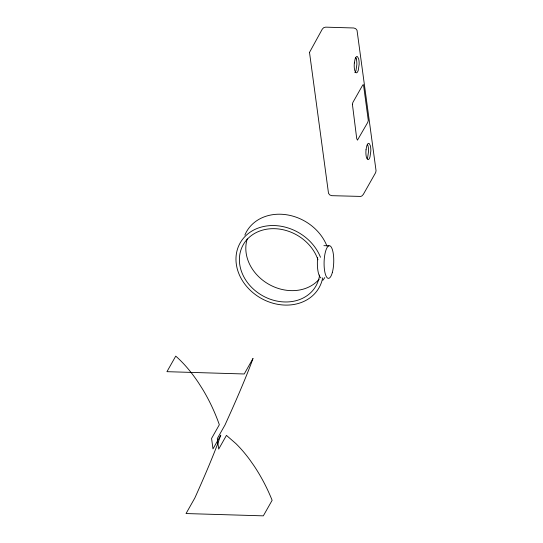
<?xml version="1.0" encoding="UTF-8"?>
<svg xmlns="http://www.w3.org/2000/svg" width="543" height="543" viewBox="0 0 543 543"><rect width="100%" height="100%" fill="white"/><g stroke="black" fill="none" stroke-linecap="round" stroke-linejoin="round"><path stroke-width="0.81" d="M323.879 245.653L328.909 245.803M355.774 57.633L356.256 58.841M367.462 144.445L367.944 145.653A7.846 2.315 -88.3 0 1 368.541 151.293L367.699 157.171A8.647 2.552 -88.3 0 1 367.163 158.549M320.961 277.948A16.331 4.819 -88.3 0 1 317.682 257.45M319.583 275.023A41.791 34.847 29.5 0 1 260.457 294.462A41.791 34.847 29.5 0 1 254.002 233.789A41.791 34.847 29.5 0 1 317.96 259.805M322.678 277.846A45.361 37.827 29.5 0 1 258.156 296.526A45.361 37.827 29.5 0 1 251.233 231.461A45.361 37.827 29.5 0 1 320.492 257.287M324.768 277.568A45.361 37.827 29.5 0 1 322.868 280.269M244.859 235.105A45.361 37.827 29.5 0 1 285.604 214.628A45.361 37.827 29.5 0 1 326.9 245.952M319.196 279.15A41.791 34.847 29.5 0 1 269.063 284.437A41.791 34.847 29.5 0 1 247.262 238.886M354.871 72.653A8.647 2.552 -88.3 0 0 356.018 70.359L356.86 64.481A7.846 2.315 -88.3 0 0 356.256 58.841M354.348 62.947L354.219 65.072A7.846 2.315 -88.3 0 0 354.817 70.712L355.875 72.64L356.513 72.81A8.647 2.552 -88.3 0 0 358.299 70.135L359.147 64.257A7.846 2.315 -88.3 0 0 358.543 58.617L357.484 56.689L356.853 56.52A8.647 2.552 -88.3 0 0 355.061 59.194L354.348 62.947M366.03 149.759L365.901 151.884A7.846 2.315 -88.3 0 0 366.505 157.524L367.563 159.452L368.195 159.622A8.647 2.552 -88.3 0 0 369.987 156.947L370.828 151.069A7.846 2.315 -88.3 0 0 370.231 145.429L369.165 143.501L368.534 143.332A8.647 2.552 -88.3 0 0 366.742 146.006L366.03 149.759M309.503 52.399L328.515 193.376L329.839 194.985L331.787 195.677L360.715 196.423L361.876 195.962L363.281 194.469L375.641 172.633L376.055 170.746L357.022 30.286L355.699 28.67L353.751 27.985L325.651 27.15L323.662 27.7L322.257 29.193L309.503 52.399M352.407 104.276L356.71 138.533L357.45 140.142L367.808 122.277L368.297 120.431L363.484 84.688L362.785 84.946L352.889 102.43L352.407 104.276M220.743 435.214L217.947 443.068A91.353 5.036 -65.3 0 1 211.906 458.435L209.462 464.367A91.353 5.036 -65.3 0 1 194.835 497.999L186.039 513.549L263.328 515.85L272.131 500.3A91.353 43.162 65.4 0 0 253.941 465.684L249.631 459.554A91.353 43.162 65.4 0 0 235.906 443.604L226.451 435.384L218.7 449.088L217.288 438.608L225.04 424.904L231.467 410.63A91.353 5.036 -65.3 0 0 240.311 390.308L242.952 384.03A91.353 5.036 -65.3 0 0 253.031 358.428L244.235 373.978L166.945 371.677L175.742 356.127A91.353 43.162 65.4 0 1 198.466 382.706L202.587 389.188A91.353 43.162 65.4 0 1 219.331 424.735L211.58 438.439L212.985 448.918L220.743 435.214M332.343 272.477A16.331 4.819 -88.3 0 0 330.164 245.965A16.331 4.819 -88.3 0 0 324.246 267.726A16.331 4.819 -88.3 0 0 332.343 272.477"/></g></svg>
